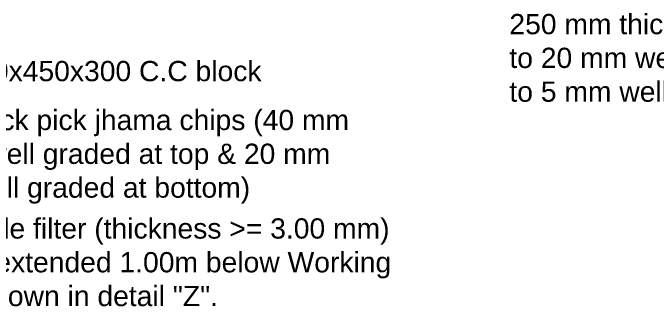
# Model space of a CAD drawing. Header units: inches. Extents: x 15 to 141071, y -30183 to 14738.
# Drawn here: x 69882.05 to 69911.93, y -8780.98 to -8767.21 of the extents above; entities that cross this region are included whole.
import ezdxf

# ---------------------------------------------------------------- set-up
doc = ezdxf.new("R2010")
doc.units = ezdxf.units.IN
doc.header["$MEASUREMENT"] = 0
doc.header["$PDMODE"] = 3
doc.layers.add('LINE', color=7, linetype='Continuous')
doc.styles.get("Standard").update_dxf_attribs({"font": 'arial.ttf'})
doc.dimstyles.get("Standard").update_dxf_attribs({"dimtxt": 0.18, "dimasz": 0.18, "dimexe": 0.18, "dimexo": 0.0625, "dimgap": 0.09, "dimtad": 0, "dimtih": 1, "dimtoh": 1, "dimdec": 4, "dimzin": 0, "dimdsep": 46, "dimtxsty": 'Standard', "dimcen": 0.09, "dimadec": 0, "dimazin": 0, "dimtfac": 1, "dimtdec": 4, "dimtofl": 0, "dimtmove": 0, "dimatfit": 3, "dimfxl": 1, "dimtolj": 1, "dimtzin": 0, "dimarcsym": 0})

# ---------------------------------------------------------------- blocks, each defined once
blk = doc.blocks.new('*D189')
at = {"layer": 'Defpoints', "color": 0, "linetype": 'ByBlock', "ltscale": 0.5, "transparency": 16777216}
for p in [(69848.886, -8775.512), (69895.565, -8792.827), (69848.886, -8801.51)]:
    blk.add_point(p, dxfattribs=at)
at = {"layer": 'LINE', "color": 0, "lineweight": -2, "ltscale": 0.5, "transparency": 16777216}
for p, q in [((69848.886, -8801.36), (69848.886, -8801.69)), ((69849.886, -8801.51), (69871.658, -8801.51)), ((69894.565, -8801.51), (69872.775, -8801.51)), ((69895.565, -8801.36), (69895.565, -8801.69))]:
    blk.add_line(p, q, dxfattribs=at)
at = {"layer": 'LINE', "color": 0, "linetype": 'ByBlock', "ltscale": 0.5, "transparency": 16777216}
for points in [[(69849.886, -8801.344), (69849.886, -8801.677), (69848.886, -8801.51)], [(69894.565, -8801.344), (69894.565, -8801.677), (69895.565, -8801.51)]]:
    blk.add_solid(points, dxfattribs=at)
at = {"layer": 'LINE', "color": 0, "linetype": 'ByBlock', "lineweight": 20, "ltscale": 0.5, "transparency": 16777216, "insert": (69872.216, -8801.51), "char_height": 0.85, "attachment_point": 5}
blk.add_mtext('\\A1;{\\H1.765x;L}', dxfattribs=at)

msp = doc.modelspace()

# ---------------------------------------------------------------- texts
at = {"color": 0, "linetype": 'Continuous', "lineweight": 20, "ltscale": 0.5, "char_height": 0.9384, "attachment_point": 1}
for s, insert in [('250 mm thick pick jhama chips (40 mm\\Pto 20 mm well graded at top & 20 mm \\Pto 5 mm well graded at bottom) ', (69905.075949, -8767.262848)), ('1- layer 450x450x300 C.C block', (69874.927714, -8769.439188)), ('100 mm thick pick jhama chips (40 mm\\Pto 20 mm well graded at top & 20 mm \\Pto 5 mm well graded at bottom) ', (69874.984939, -8771.706631)), ('Geo textile filter (thickness >= 3.00 mm)\\Pshall be extended 1.00m below Working \\PWL as shown in detail "Z".', (69876.351858, -8776.731774))]:
    msp.add_mtext(s, dxfattribs=dict(at, insert=insert))

# ---------------------------------------------------------------- dimensions: what is measured, and where the dimension line sits
at = {"layer": 'LINE', "color": 0, "linetype": 'ByBlock', "lineweight": 20, "ltscale": 0.5}
dim = msp.add_linear_dim(base=(69848.886439, -8801.51038), p1=(69895.565213, -8792.827243), p2=(69848.886439, -8775.5117), text='{\\H1.765x;L}', dimstyle='Standard', override={"dimtxt": 0.85, "dimasz": 1, "dimfxl": 0.15, "dimfxlon": 1}, dxfattribs=at)
dim.commit()
dim.dimension.update_dxf_attribs({"geometry": '*D189', "text_midpoint": (69872.216392, -8801.51038), "dimtype": 160})

doc.saveas('drawing.dxf')
